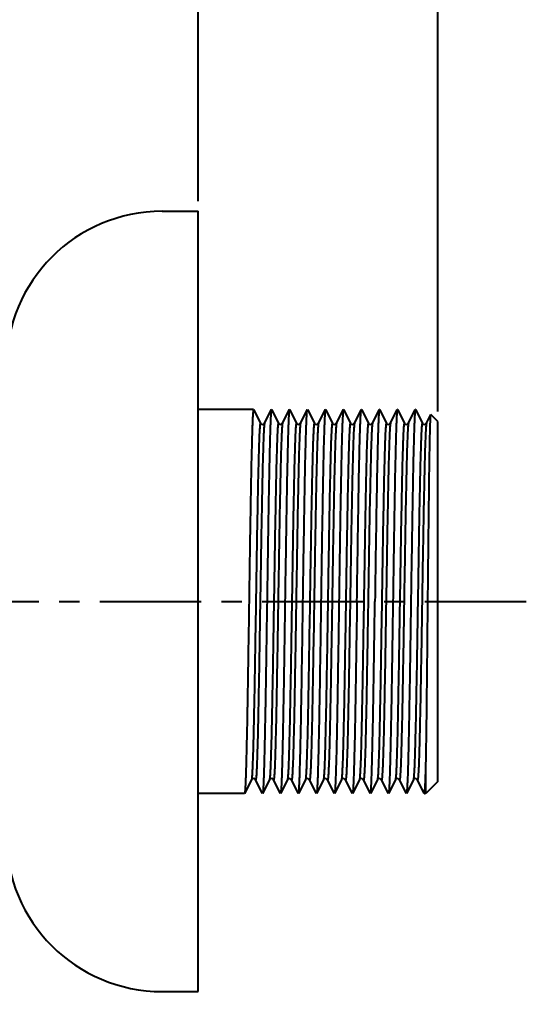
# Model space of a CAD drawing. Header units: millimetres. Extents: x 2792 to 3374, y 618 to 1096.
# Drawn here: x 3116.4 to 3148.8, y 807.6 to 868.3 of the extents above; entities that cross this region are included whole.
import ezdxf

# ---------------------------------------------------------------- set-up
doc = ezdxf.new("R2010")
doc.units = ezdxf.units.MM
doc.header["$LTSCALE"] = 0.1
doc.linetypes.add('CENTERX2', pattern=[101.6, 63.5, -12.7, 12.7, -12.7])
for name, color, linetype in [('02___PRT_ALL_AXES', 7, 'Continuous'), ('CENTER', 1, 'CENTERX2'), ('DIM', 3, 'Continuous')]:
    doc.layers.add(name, color=color, linetype=linetype)
doc.styles.get("Standard").update_dxf_attribs({"font": 'arial.ttf'})
doc.dimstyles.new('ISO-25', dxfattribs={"dimtxt": 2.5, "dimasz": 2.5, "dimexe": 1.25, "dimexo": 0.625, "dimtad": 1, "dimtxsty": 'Standard', "dimcen": 2.5, "dimadec": 0, "dimazin": 0, "dimtfac": 1, "dimtmove": 0, "dimatfit": 3, "dimfxl": 0, "dimarcsym": 0})

# ---------------------------------------------------------------- blocks, each defined once
blk = doc.blocks.new('*D193')
at = {"layer": 'Defpoints', "color": 0, "transparency": 16777216}
for p in [(3127.568, 940.514), (3057.818, 935.367), (3127.568, 856.353)]:
    blk.add_point(p, dxfattribs=at)
at = {"layer": 'DIM', "color": 0, "lineweight": -2, "transparency": 16777216}
for p, q in [((3057.818, 935.992), (3057.818, 941.764)), ((3127.568, 856.978), (3127.568, 941.764)), ((3060.318, 940.514), (3125.068, 940.514))]:
    blk.add_line(p, q, dxfattribs=at)
at = {"layer": 'DIM', "color": 0, "transparency": 16777216}
for points in [[(3060.318, 940.93), (3060.318, 940.097), (3057.818, 940.514)], [(3125.068, 940.93), (3125.068, 940.097), (3127.568, 940.514)]]:
    blk.add_solid(points, dxfattribs=at)
at = {"layer": 'DIM', "color": 0, "transparency": 16777216, "insert": (3092.693, 942.415), "char_height": 2.5, "attachment_point": 5}
blk.add_mtext('95', dxfattribs=at)
blk = doc.blocks.new('*D194')
at = {"layer": 'Defpoints', "color": 0, "transparency": 16777216}
for p in [(3142.568, 947.933), (3057.818, 935.367), (3142.568, 843.228)]:
    blk.add_point(p, dxfattribs=at)
at = {"layer": 'DIM', "color": 0, "lineweight": -2, "transparency": 16777216}
for p, q in [((3057.818, 935.992), (3057.818, 949.183)), ((3142.568, 843.853), (3142.568, 949.183)), ((3060.318, 947.933), (3140.068, 947.933))]:
    blk.add_line(p, q, dxfattribs=at)
at = {"layer": 'DIM', "color": 0, "transparency": 16777216}
for points in [[(3060.318, 948.349), (3060.318, 947.516), (3057.818, 947.933)], [(3140.068, 948.349), (3140.068, 947.516), (3142.568, 947.933)]]:
    blk.add_solid(points, dxfattribs=at)
at = {"layer": 'DIM', "color": 0, "transparency": 16777216, "insert": (3100.193, 949.834), "char_height": 2.5, "attachment_point": 5}
blk.add_mtext('116', dxfattribs=at)

msp = doc.modelspace()

# ---------------------------------------------------------------- linework, layer by layer
at = {"color": 7, "linetype": 'Continuous'}
for p, q in [((3131.042, 843.972), (3131.037, 843.978)), ((3131.042, 843.972), (3131.471, 843.115)), ((3131.728, 843.115), (3132.156, 843.972)), ((3132.167, 843.972), (3132.156, 843.972)), ((3132.167, 843.972), (3132.596, 843.115)), ((3132.853, 843.115), (3133.281, 843.972)), ((3133.292, 843.972), (3133.281, 843.972)), ((3133.292, 843.972), (3133.721, 843.115)), ((3133.978, 843.115), (3134.406, 843.972)), ((3134.406, 843.972), (3134.417, 843.972)), ((3134.417, 843.972), (3134.846, 843.115)), ((3135.103, 843.115), (3135.531, 843.972)), ((3135.542, 843.972), (3135.531, 843.972)), ((3135.542, 843.972), (3135.971, 843.115)), ((3136.228, 843.115), (3136.656, 843.972)), ((3136.667, 843.972), (3136.656, 843.972)), ((3136.667, 843.972), (3137.096, 843.115)), ((3137.353, 843.115), (3137.781, 843.972)), ((3137.781, 843.972), (3137.792, 843.972)), ((3137.792, 843.972), (3138.221, 843.115)), ((3138.478, 843.115), (3138.906, 843.972)), ((3138.917, 843.972), (3138.906, 843.972)), ((3138.917, 843.972), (3139.346, 843.115)), ((3139.603, 843.115), (3140.031, 843.972)), ((3140.042, 843.972), (3140.031, 843.972)), ((3140.042, 843.972), (3140.471, 843.115)), ((3140.728, 843.115), (3141.156, 843.972)), ((3141.167, 843.972), (3141.156, 843.972)), ((3141.167, 843.972), (3141.596, 843.115)), ((3139.603, 843.115), (3139.603, 843.115)), ((3141.853, 843.115), (3142.127, 843.663)), ((3142.127, 843.663), (3142.131, 843.665)), ((3142.568, 843.228), (3142.131, 843.665)), ((3142.568, 820.728), (3142.568, 843.228)), ((3141.818, 819.978), (3141.818, 821.585)), ((3130.908, 820.84), (3130.48, 819.983)), ((3131.594, 819.983), (3131.165, 820.84)), ((3132.033, 820.84), (3131.605, 819.983)), ((3132.719, 819.983), (3132.29, 820.84)), ((3133.158, 820.84), (3132.73, 819.983)), ((3133.844, 819.983), (3133.415, 820.84)), ((3134.283, 820.84), (3133.855, 819.983)), ((3134.969, 819.983), (3134.54, 820.84)), ((3135.408, 820.84), (3134.98, 819.983)), ((3136.094, 819.983), (3135.665, 820.84)), ((3136.533, 820.84), (3136.105, 819.983)), ((3137.219, 819.983), (3136.79, 820.84)), ((3137.658, 820.84), (3137.23, 819.983)), ((3138.344, 819.983), (3137.915, 820.84)), ((3138.783, 820.84), (3138.355, 819.983)), ((3139.469, 819.983), (3139.04, 820.84)), ((3139.908, 820.84), (3139.48, 819.983)), ((3140.594, 819.983), (3140.165, 820.84)), ((3141.033, 820.84), (3140.605, 819.983)), ((3141.719, 819.983), (3141.29, 820.84)), ((3142.568, 820.728), (3141.818, 819.978)), ((3130.48, 819.983), (3130.474, 819.978)), ((3131.605, 819.983), (3131.594, 819.983)), ((3132.73, 819.983), (3132.719, 819.983)), ((3133.844, 819.983), (3133.855, 819.983)), ((3134.98, 819.983), (3134.969, 819.983)), ((3136.105, 819.983), (3136.094, 819.983)), ((3137.23, 819.983), (3137.219, 819.983)), ((3138.344, 819.983), (3138.355, 819.983)), ((3139.48, 819.983), (3139.469, 819.983)), ((3140.605, 819.983), (3140.594, 819.983)), ((3141.719, 819.983), (3141.724, 819.978))]:
    msp.add_line(p, q, dxfattribs=at)
for points in [[(3131.471, 843.115), (3131.481, 843.098), (3131.528, 843.058), (3131.617, 843.039), (3131.693, 843.073), (3131.723, 843.107), (3131.728, 843.115)], [(3132.596, 843.115), (3132.606, 843.098), (3132.653, 843.058), (3132.742, 843.039), (3132.818, 843.073), (3132.848, 843.107), (3132.853, 843.115)], [(3133.721, 843.115), (3133.731, 843.098), (3133.778, 843.058), (3133.867, 843.039), (3133.943, 843.073), (3133.973, 843.107), (3133.978, 843.115)], [(3134.846, 843.115), (3134.856, 843.098), (3134.903, 843.058), (3134.992, 843.039), (3135.068, 843.073), (3135.098, 843.107), (3135.103, 843.115)], [(3135.971, 843.115), (3135.981, 843.098), (3136.028, 843.058), (3136.117, 843.039), (3136.193, 843.073), (3136.223, 843.107), (3136.228, 843.115)], [(3137.096, 843.115), (3137.106, 843.098), (3137.153, 843.058), (3137.242, 843.039), (3137.318, 843.073), (3137.348, 843.107), (3137.353, 843.115)], [(3138.221, 843.115), (3138.231, 843.098), (3138.278, 843.058), (3138.367, 843.039), (3138.443, 843.073), (3138.473, 843.107), (3138.478, 843.115)], [(3139.346, 843.115), (3139.356, 843.098), (3139.403, 843.058), (3139.492, 843.039), (3139.568, 843.073), (3139.598, 843.107), (3139.603, 843.115)], [(3140.471, 843.115), (3140.481, 843.098), (3140.528, 843.058), (3140.617, 843.039), (3140.693, 843.073), (3140.723, 843.107), (3140.728, 843.115)], [(3141.596, 843.115), (3141.606, 843.098), (3141.653, 843.058), (3141.742, 843.039), (3141.818, 843.073), (3141.848, 843.107), (3141.853, 843.115)], [(3131.165, 820.84), (3131.16, 820.849), (3131.131, 820.883), (3131.055, 820.916), (3130.965, 820.898), (3130.919, 820.857), (3130.908, 820.84)], [(3132.29, 820.84), (3132.285, 820.849), (3132.256, 820.883), (3132.18, 820.916), (3132.09, 820.898), (3132.044, 820.857), (3132.033, 820.84)], [(3133.415, 820.84), (3133.41, 820.849), (3133.381, 820.883), (3133.305, 820.916), (3133.215, 820.898), (3133.169, 820.857), (3133.158, 820.84)], [(3134.54, 820.84), (3134.535, 820.849), (3134.506, 820.883), (3134.43, 820.916), (3134.34, 820.898), (3134.294, 820.857), (3134.283, 820.84)], [(3135.665, 820.84), (3135.66, 820.849), (3135.631, 820.883), (3135.555, 820.916), (3135.465, 820.898), (3135.419, 820.857), (3135.408, 820.84)], [(3136.79, 820.84), (3136.785, 820.849), (3136.756, 820.883), (3136.68, 820.916), (3136.59, 820.898), (3136.544, 820.857), (3136.533, 820.84)], [(3137.915, 820.84), (3137.91, 820.849), (3137.881, 820.883), (3137.805, 820.916), (3137.715, 820.898), (3137.669, 820.857), (3137.658, 820.84)], [(3139.04, 820.84), (3139.035, 820.849), (3139.006, 820.883), (3138.93, 820.916), (3138.84, 820.898), (3138.794, 820.857), (3138.783, 820.84)], [(3140.165, 820.84), (3140.16, 820.849), (3140.131, 820.883), (3140.055, 820.916), (3139.965, 820.898), (3139.919, 820.857), (3139.908, 820.84)], [(3141.29, 820.84), (3141.285, 820.849), (3141.256, 820.883), (3141.18, 820.916), (3141.09, 820.898), (3141.044, 820.857), (3141.033, 820.84)]]:
    msp.add_lwpolyline(points, dxfattribs=at)
for points, knots in [([(3131.037, 843.978), (3131.035, 843.978), (3131.031, 843.972), (3131.027, 843.961), (3131.023, 843.943), (3131.017, 843.905), (3131.009, 843.839), (3131.001, 843.738), (3130.992, 843.609), (3130.983, 843.452), (3130.975, 843.267), (3130.966, 843.056), (3130.957, 842.817), (3130.945, 842.448), (3130.93, 841.924), (3130.913, 841.224), (3130.895, 840.436), (3130.878, 839.566), (3130.86, 838.624), (3130.843, 837.617), (3130.819, 836.175), (3130.79, 834.289), (3130.767, 832.758), (3130.756, 831.978)], [0, 0, 0, 0, 0.000472, 0.001444, 0.002989, 0.005124, 0.011171, 0.019585, 0.030353, 0.043454, 0.058856, 0.07652, 0.096409, 0.118475, 0.168911, 0.22735, 0.293226, 0.365907, 0.444693, 0.528827, 0.617503, 0.805, 1, 1, 1, 1]), ([(3132.156, 843.972), (3132.152, 843.963), (3132.146, 843.932), (3132.137, 843.874), (3132.13, 843.787), (3132.121, 843.673), (3132.113, 843.532), (3132.1, 843.291), (3132.086, 842.925), (3132.069, 842.41), (3132.052, 841.799), (3132.035, 841.097), (3132.018, 840.31), (3132.001, 839.446), (3131.977, 838.163), (3131.948, 836.432), (3131.914, 834.247), (3131.892, 832.744), (3131.881, 831.978)], [0, 0, 0, 0, 0.002691, 0.00765, 0.014893, 0.024409, 0.036181, 0.050186, 0.084751, 0.127794, 0.178914, 0.237642, 0.303433, 0.375677, 0.453706, 0.624183, 0.808545, 1, 1, 1, 1]), ([(3133.281, 843.972), (3133.277, 843.963), (3133.271, 843.932), (3133.262, 843.874), (3133.255, 843.787), (3133.246, 843.673), (3133.238, 843.532), (3133.225, 843.291), (3133.211, 842.925), (3133.194, 842.41), (3133.177, 841.799), (3133.16, 841.097), (3133.143, 840.31), (3133.126, 839.446), (3133.102, 838.163), (3133.073, 836.432), (3133.039, 834.247), (3133.017, 832.744), (3133.006, 831.978)], [0, 0, 0, 0, 0.002691, 0.007651, 0.014893, 0.024409, 0.036181, 0.050185, 0.08475, 0.127794, 0.178915, 0.237645, 0.303437, 0.375681, 0.45371, 0.624183, 0.808544, 1, 1, 1, 1]), ([(3134.131, 831.978), (3134.142, 832.744), (3134.164, 834.247), (3134.198, 836.432), (3134.227, 838.163), (3134.251, 839.446), (3134.268, 840.31), (3134.285, 841.097), (3134.302, 841.799), (3134.319, 842.41), (3134.336, 842.925), (3134.35, 843.291), (3134.363, 843.532), (3134.371, 843.673), (3134.38, 843.787), (3134.387, 843.874), (3134.396, 843.932), (3134.402, 843.963), (3134.406, 843.972)], [0, 0, 0, 0, 0.191456, 0.375822, 0.546298, 0.624325, 0.696568, 0.76236, 0.821089, 0.87221, 0.915253, 0.949817, 0.963821, 0.975593, 0.985108, 0.99235, 0.997309, 1, 1, 1, 1]), ([(3135.531, 843.972), (3135.527, 843.963), (3135.521, 843.932), (3135.512, 843.874), (3135.505, 843.787), (3135.496, 843.673), (3135.488, 843.532), (3135.475, 843.291), (3135.461, 842.925), (3135.444, 842.41), (3135.427, 841.799), (3135.41, 841.097), (3135.393, 840.31), (3135.376, 839.446), (3135.352, 838.163), (3135.323, 836.432), (3135.289, 834.247), (3135.267, 832.744), (3135.256, 831.978)], [0, 0, 0, 0, 0.002691, 0.00765, 0.014892, 0.024407, 0.036179, 0.050183, 0.084747, 0.12779, 0.17891, 0.237638, 0.303428, 0.37567, 0.453697, 0.624175, 0.808542, 1, 1, 1, 1]), ([(3136.656, 843.972), (3136.652, 843.963), (3136.646, 843.932), (3136.637, 843.874), (3136.63, 843.787), (3136.621, 843.673), (3136.613, 843.532), (3136.6, 843.291), (3136.586, 842.925), (3136.569, 842.41), (3136.552, 841.799), (3136.535, 841.097), (3136.518, 840.31), (3136.501, 839.446), (3136.477, 838.163), (3136.448, 836.432), (3136.414, 834.247), (3136.392, 832.744), (3136.381, 831.978)], [0, 0, 0, 0, 0.002691, 0.00765, 0.014893, 0.024408, 0.03618, 0.050184, 0.084749, 0.127793, 0.178912, 0.237639, 0.303429, 0.375672, 0.4537, 0.624178, 0.808544, 1, 1, 1, 1]), ([(3137.693, 842.37), (3137.697, 842.487), (3137.703, 842.707), (3137.714, 843.016), (3137.725, 843.283), (3137.736, 843.507), (3137.747, 843.687), (3137.757, 843.822), (3137.766, 843.907), (3137.775, 843.952), (3137.779, 843.967), (3137.781, 843.972)], [0, 0, 0, 0, 0.218093, 0.410911, 0.57755, 0.717305, 0.829724, 0.914406, 0.971131, 0.989011, 1, 1, 1, 1]), ([(3138.906, 843.972), (3138.904, 843.967), (3138.9, 843.952), (3138.891, 843.907), (3138.882, 843.822), (3138.872, 843.687), (3138.861, 843.507), (3138.85, 843.283), (3138.839, 843.016), (3138.828, 842.707), (3138.822, 842.487), (3138.818, 842.37)], [0, 0, 0, 0, 0.01099, 0.02887, 0.085594, 0.170274, 0.282692, 0.422447, 0.589089, 0.781908, 1, 1, 1, 1]), ([(3140.031, 843.972), (3140.027, 843.963), (3140.021, 843.932), (3140.012, 843.874), (3140.005, 843.787), (3139.996, 843.673), (3139.988, 843.532), (3139.975, 843.291), (3139.961, 842.925), (3139.944, 842.41), (3139.927, 841.799), (3139.91, 841.097), (3139.893, 840.31), (3139.876, 839.446), (3139.852, 838.163), (3139.823, 836.432), (3139.789, 834.247), (3139.767, 832.744), (3139.756, 831.978)], [0, 0, 0, 0, 0.002691, 0.00765, 0.014892, 0.024407, 0.036179, 0.050183, 0.084747, 0.12779, 0.178911, 0.23764, 0.303433, 0.375676, 0.453703, 0.624178, 0.808544, 1, 1, 1, 1]), ([(3141.156, 843.972), (3141.152, 843.963), (3141.146, 843.932), (3141.137, 843.874), (3141.13, 843.787), (3141.121, 843.673), (3141.113, 843.532), (3141.1, 843.291), (3141.086, 842.925), (3141.069, 842.41), (3141.052, 841.799), (3141.035, 841.097), (3141.018, 840.31), (3141.001, 839.446), (3140.977, 838.163), (3140.948, 836.432), (3140.914, 834.247), (3140.892, 832.744), (3140.881, 831.978)], [0, 0, 0, 0, 0.002691, 0.00765, 0.014892, 0.024407, 0.036179, 0.050183, 0.084747, 0.12779, 0.17891, 0.237638, 0.303428, 0.375669, 0.453697, 0.624174, 0.808542, 1, 1, 1, 1]), ([(3131.471, 843.115), (3131.47, 843.117), (3131.468, 843.122), (3131.46, 843.119), (3131.457, 843.109), (3131.452, 843.095), (3131.448, 843.073), (3131.444, 843.045), (3131.44, 843.01), (3131.433, 842.951), (3131.426, 842.86), (3131.417, 842.731), (3131.409, 842.576), (3131.396, 842.32), (3131.381, 841.937), (3131.364, 841.407), (3131.347, 840.786), (3131.329, 840.08), (3131.312, 839.297), (3131.288, 838.118), (3131.258, 836.512), (3131.224, 834.47), (3131.19, 832.331), (3131.155, 830.18), (3131.121, 828.097), (3131.091, 826.441), (3131.067, 825.211), (3131.05, 824.38), (3131.032, 823.623), (3131.015, 822.945), (3130.998, 822.355), (3130.981, 821.858), (3130.966, 821.503), (3130.953, 821.27), (3130.944, 821.133), (3130.936, 821.022), (3130.928, 820.938), (3130.919, 820.88), (3130.913, 820.85), (3130.908, 820.84)], [0, 0, 0, 0, 0.000313, 0.000518, 0.000927, 0.001615, 0.002594, 0.003868, 0.005439, 0.007306, 0.011924, 0.017715, 0.024666, 0.032763, 0.052306, 0.076163, 0.1041, 0.135853, 0.171114, 0.209545, 0.294409, 0.387185, 0.48431, 0.582052, 0.676656, 0.764488, 0.804796, 0.842174, 0.87626, 0.906729, 0.933287, 0.955678, 0.97369, 0.980998, 0.987149, 0.992133, 0.995937, 0.998555, 1, 1, 1, 1]), ([(3131.728, 843.115), (3131.723, 843.106), (3131.717, 843.076), (3131.708, 843.018), (3131.7, 842.934), (3131.692, 842.823), (3131.683, 842.686), (3131.671, 842.452), (3131.656, 842.098), (3131.638, 841.601), (3131.621, 841.011), (3131.604, 840.334), (3131.586, 839.576), (3131.569, 838.746), (3131.545, 837.515), (3131.515, 835.86), (3131.481, 833.777), (3131.447, 831.626), (3131.412, 829.488), (3131.378, 827.445), (3131.348, 825.839), (3131.324, 824.661), (3131.307, 823.877), (3131.289, 823.171), (3131.272, 822.55), (3131.255, 822.02), (3131.24, 821.637), (3131.227, 821.38), (3131.219, 821.225), (3131.21, 821.096), (3131.203, 821.005), (3131.196, 820.946), (3131.192, 820.911), (3131.188, 820.883), (3131.184, 820.861), (3131.179, 820.846), (3131.176, 820.836), (3131.168, 820.833), (3131.166, 820.838), (3131.165, 820.84)], [0, 0, 0, 0, 0.001443, 0.004061, 0.007864, 0.012845, 0.018995, 0.026301, 0.044308, 0.066695, 0.093247, 0.123712, 0.157793, 0.195165, 0.235468, 0.323289, 0.417884, 0.51562, 0.612741, 0.705517, 0.790384, 0.828819, 0.864084, 0.895842, 0.923786, 0.94765, 0.967203, 0.975304, 0.982259, 0.988055, 0.99268, 0.994549, 0.996122, 0.997399, 0.998381, 0.999071, 0.999483, 0.999689, 1, 1, 1, 1]), ([(3132.596, 843.115), (3132.595, 843.117), (3132.593, 843.122), (3132.585, 843.119), (3132.582, 843.109), (3132.577, 843.095), (3132.573, 843.073), (3132.569, 843.045), (3132.565, 843.01), (3132.558, 842.951), (3132.551, 842.86), (3132.542, 842.731), (3132.534, 842.576), (3132.521, 842.32), (3132.506, 841.937), (3132.489, 841.407), (3132.472, 840.786), (3132.454, 840.08), (3132.437, 839.297), (3132.413, 838.118), (3132.383, 836.512), (3132.349, 834.47), (3132.315, 832.331), (3132.28, 830.18), (3132.246, 828.097), (3132.216, 826.441), (3132.192, 825.211), (3132.175, 824.38), (3132.157, 823.623), (3132.14, 822.945), (3132.123, 822.355), (3132.106, 821.858), (3132.091, 821.503), (3132.078, 821.27), (3132.069, 821.133), (3132.061, 821.022), (3132.053, 820.938), (3132.044, 820.88), (3132.038, 820.85), (3132.033, 820.84)], [0, 0, 0, 0, 0.000313, 0.000518, 0.000927, 0.001614, 0.002594, 0.003868, 0.005439, 0.007306, 0.011924, 0.017715, 0.024667, 0.032763, 0.052306, 0.076162, 0.1041, 0.135853, 0.171114, 0.209544, 0.294409, 0.387185, 0.48431, 0.582052, 0.676656, 0.764488, 0.804795, 0.842173, 0.87626, 0.906729, 0.933287, 0.955678, 0.97369, 0.980997, 0.987149, 0.992133, 0.995936, 0.998555, 1, 1, 1, 1]), ([(3132.853, 843.115), (3132.848, 843.106), (3132.842, 843.076), (3132.833, 843.018), (3132.825, 842.934), (3132.817, 842.823), (3132.808, 842.686), (3132.796, 842.452), (3132.781, 842.098), (3132.763, 841.601), (3132.746, 841.011), (3132.729, 840.334), (3132.711, 839.576), (3132.694, 838.746), (3132.67, 837.515), (3132.64, 835.86), (3132.606, 833.777), (3132.572, 831.626), (3132.537, 829.488), (3132.503, 827.445), (3132.473, 825.839), (3132.449, 824.661), (3132.432, 823.877), (3132.414, 823.171), (3132.397, 822.55), (3132.38, 822.02), (3132.365, 821.637), (3132.352, 821.38), (3132.344, 821.225), (3132.335, 821.096), (3132.328, 821.005), (3132.321, 820.946), (3132.317, 820.911), (3132.313, 820.883), (3132.309, 820.861), (3132.304, 820.846), (3132.301, 820.836), (3132.293, 820.833), (3132.291, 820.838), (3132.29, 820.84)], [0, 0, 0, 0, 0.001443, 0.004061, 0.007864, 0.012845, 0.018995, 0.026301, 0.044308, 0.066696, 0.093247, 0.123712, 0.157793, 0.195165, 0.235468, 0.323289, 0.417884, 0.515619, 0.612741, 0.705517, 0.790384, 0.828818, 0.864083, 0.895842, 0.923786, 0.94765, 0.967202, 0.975303, 0.982259, 0.988055, 0.992679, 0.994549, 0.996121, 0.997398, 0.99838, 0.999071, 0.999483, 0.999689, 1, 1, 1, 1]), ([(3133.721, 843.115), (3133.72, 843.117), (3133.718, 843.122), (3133.71, 843.119), (3133.707, 843.109), (3133.702, 843.095), (3133.698, 843.073), (3133.694, 843.045), (3133.69, 843.01), (3133.683, 842.951), (3133.676, 842.86), (3133.667, 842.731), (3133.659, 842.576), (3133.646, 842.32), (3133.631, 841.937), (3133.614, 841.407), (3133.597, 840.786), (3133.579, 840.08), (3133.562, 839.297), (3133.538, 838.118), (3133.508, 836.512), (3133.474, 834.47), (3133.44, 832.331), (3133.405, 830.18), (3133.371, 828.097), (3133.341, 826.441), (3133.317, 825.211), (3133.3, 824.38), (3133.282, 823.623), (3133.265, 822.945), (3133.248, 822.355), (3133.231, 821.858), (3133.216, 821.503), (3133.203, 821.27), (3133.194, 821.133), (3133.186, 821.022), (3133.178, 820.938), (3133.169, 820.88), (3133.163, 820.85), (3133.158, 820.84)], [0, 0, 0, 0, 0.000313, 0.000518, 0.000927, 0.001614, 0.002594, 0.003869, 0.005439, 0.007306, 0.011924, 0.017715, 0.024667, 0.032763, 0.052307, 0.076162, 0.104101, 0.135853, 0.171114, 0.209545, 0.294409, 0.387186, 0.48431, 0.582052, 0.676656, 0.764488, 0.804795, 0.842173, 0.87626, 0.906728, 0.933287, 0.955677, 0.97369, 0.980997, 0.987149, 0.992133, 0.995936, 0.998555, 1, 1, 1, 1]), ([(3133.978, 843.115), (3133.973, 843.106), (3133.967, 843.076), (3133.958, 843.018), (3133.95, 842.934), (3133.942, 842.823), (3133.933, 842.686), (3133.921, 842.452), (3133.906, 842.098), (3133.888, 841.601), (3133.871, 841.011), (3133.854, 840.334), (3133.836, 839.576), (3133.819, 838.746), (3133.795, 837.515), (3133.765, 835.86), (3133.731, 833.777), (3133.697, 831.626), (3133.662, 829.488), (3133.628, 827.445), (3133.598, 825.839), (3133.574, 824.661), (3133.557, 823.877), (3133.539, 823.171), (3133.522, 822.55), (3133.505, 822.02), (3133.49, 821.637), (3133.477, 821.38), (3133.469, 821.225), (3133.46, 821.096), (3133.453, 821.005), (3133.446, 820.946), (3133.442, 820.911), (3133.438, 820.883), (3133.434, 820.861), (3133.429, 820.846), (3133.426, 820.836), (3133.418, 820.833), (3133.416, 820.838), (3133.415, 820.84)], [0, 0, 0, 0, 0.001443, 0.004062, 0.007864, 0.012845, 0.018995, 0.026302, 0.044308, 0.066696, 0.093248, 0.123712, 0.157794, 0.195165, 0.235468, 0.323289, 0.417884, 0.515619, 0.61274, 0.705516, 0.790383, 0.828818, 0.864083, 0.895841, 0.923786, 0.947649, 0.967202, 0.975302, 0.982258, 0.988055, 0.992679, 0.994548, 0.996121, 0.997398, 0.99838, 0.999071, 0.999483, 0.999689, 1, 1, 1, 1]), ([(3134.846, 843.115), (3134.845, 843.117), (3134.843, 843.121), (3134.837, 843.121), (3134.834, 843.115), (3134.83, 843.106), (3134.827, 843.091), (3134.821, 843.063), (3134.815, 843.016), (3134.808, 842.945), (3134.801, 842.855), (3134.793, 842.747), (3134.786, 842.62), (3134.779, 842.475), (3134.768, 842.246), (3134.756, 841.916), (3134.741, 841.47), (3134.726, 840.959), (3134.712, 840.386), (3134.691, 839.51), (3134.666, 838.295), (3134.637, 836.716), (3134.608, 835.006), (3134.579, 833.214), (3134.54, 830.802), (3134.494, 827.948), (3134.438, 824.929), (3134.396, 823.106), (3134.371, 822.327)], [0, 0, 0, 0, 0.0003, 0.000478, 0.000759, 0.00124, 0.00194, 0.002862, 0.005384, 0.008808, 0.013131, 0.018348, 0.024453, 0.031432, 0.039275, 0.057501, 0.079005, 0.103641, 0.131241, 0.161615, 0.229838, 0.306445, 0.389339, 0.476252, 0.564806, 0.737167, 0.887684, 1, 1, 1, 1]), ([(3135.103, 843.115), (3135.099, 843.108), (3135.094, 843.086), (3135.087, 843.044), (3135.08, 842.984), (3135.07, 842.869), (3135.057, 842.68), (3135.043, 842.402), (3135.029, 842.056), (3135.015, 841.644), (3135.001, 841.169), (3134.98, 840.418), (3134.956, 839.349), (3134.928, 837.929), (3134.899, 836.354), (3134.871, 834.665), (3134.842, 832.906), (3134.804, 830.553), (3134.759, 827.781), (3134.705, 824.852), (3134.664, 823.084), (3134.64, 822.327)], [0, 0, 0, 0, 0.001184, 0.00322, 0.006115, 0.009868, 0.019936, 0.033364, 0.050067, 0.069938, 0.092846, 0.118645, 0.178221, 0.247114, 0.32353, 0.405478, 0.490823, 0.577341, 0.744909, 0.89083, 1, 1, 1, 1]), ([(3135.971, 843.115), (3135.97, 843.117), (3135.968, 843.122), (3135.96, 843.119), (3135.957, 843.109), (3135.952, 843.095), (3135.948, 843.073), (3135.944, 843.045), (3135.94, 843.01), (3135.933, 842.951), (3135.926, 842.86), (3135.917, 842.731), (3135.909, 842.576), (3135.896, 842.32), (3135.881, 841.937), (3135.864, 841.407), (3135.847, 840.786), (3135.829, 840.08), (3135.812, 839.297), (3135.788, 838.118), (3135.758, 836.512), (3135.724, 834.47), (3135.69, 832.331), (3135.655, 830.18), (3135.621, 828.097), (3135.591, 826.441), (3135.567, 825.211), (3135.55, 824.38), (3135.532, 823.623), (3135.515, 822.945), (3135.498, 822.355), (3135.481, 821.858), (3135.466, 821.503), (3135.453, 821.27), (3135.444, 821.133), (3135.436, 821.022), (3135.428, 820.938), (3135.419, 820.88), (3135.413, 820.85), (3135.408, 820.84)], [0, 0, 0, 0, 0.000313, 0.000518, 0.000927, 0.001615, 0.002595, 0.00387, 0.00544, 0.007307, 0.011924, 0.017716, 0.024668, 0.032763, 0.052308, 0.076163, 0.104102, 0.135853, 0.171115, 0.209545, 0.29441, 0.387186, 0.484311, 0.582052, 0.676656, 0.764487, 0.804795, 0.842172, 0.87626, 0.906728, 0.933286, 0.955677, 0.973689, 0.980996, 0.987149, 0.992132, 0.995935, 0.998554, 1, 1, 1, 1]), ([(3136.228, 843.115), (3136.223, 843.106), (3136.217, 843.076), (3136.208, 843.018), (3136.2, 842.934), (3136.192, 842.823), (3136.183, 842.686), (3136.171, 842.452), (3136.156, 842.098), (3136.138, 841.601), (3136.121, 841.011), (3136.104, 840.334), (3136.086, 839.576), (3136.069, 838.746), (3136.045, 837.515), (3136.015, 835.86), (3135.981, 833.777), (3135.947, 831.626), (3135.912, 829.488), (3135.878, 827.445), (3135.848, 825.839), (3135.824, 824.661), (3135.807, 823.877), (3135.789, 823.171), (3135.772, 822.55), (3135.755, 822.02), (3135.74, 821.637), (3135.727, 821.38), (3135.719, 821.225), (3135.71, 821.096), (3135.703, 821.005), (3135.696, 820.946), (3135.692, 820.911), (3135.688, 820.883), (3135.684, 820.861), (3135.679, 820.846), (3135.676, 820.836), (3135.668, 820.833), (3135.666, 820.838), (3135.665, 820.84)], [0, 0, 0, 0, 0.001444, 0.004063, 0.007864, 0.012845, 0.018996, 0.026302, 0.044309, 0.066696, 0.093249, 0.123712, 0.157794, 0.195165, 0.235469, 0.323289, 0.417884, 0.515619, 0.61274, 0.705516, 0.790384, 0.828818, 0.864083, 0.895841, 0.923786, 0.947648, 0.967202, 0.975302, 0.982258, 0.988055, 0.992678, 0.994547, 0.99612, 0.997398, 0.99838, 0.999071, 0.999483, 0.999689, 1, 1, 1, 1]), ([(3137.096, 843.115), (3137.095, 843.117), (3137.093, 843.122), (3137.085, 843.119), (3137.082, 843.109), (3137.077, 843.095), (3137.073, 843.073), (3137.069, 843.045), (3137.065, 843.01), (3137.058, 842.951), (3137.051, 842.86), (3137.042, 842.731), (3137.034, 842.576), (3137.021, 842.32), (3137.006, 841.937), (3136.989, 841.407), (3136.972, 840.786), (3136.954, 840.08), (3136.937, 839.297), (3136.913, 838.118), (3136.883, 836.512), (3136.849, 834.47), (3136.815, 832.331), (3136.78, 830.18), (3136.746, 828.097), (3136.716, 826.441), (3136.692, 825.211), (3136.675, 824.38), (3136.657, 823.623), (3136.64, 822.945), (3136.623, 822.355), (3136.606, 821.858), (3136.591, 821.503), (3136.578, 821.27), (3136.569, 821.133), (3136.561, 821.022), (3136.553, 820.938), (3136.544, 820.88), (3136.538, 820.85), (3136.533, 820.84)], [0, 0, 0, 0, 0.000314, 0.000519, 0.000928, 0.001616, 0.002596, 0.00387, 0.005441, 0.007307, 0.011925, 0.017717, 0.024668, 0.032763, 0.052308, 0.076163, 0.104102, 0.135854, 0.171115, 0.209546, 0.29441, 0.387186, 0.484311, 0.582053, 0.676656, 0.764487, 0.804796, 0.842172, 0.87626, 0.906728, 0.933286, 0.955678, 0.973688, 0.980996, 0.987149, 0.992132, 0.995935, 0.998555, 1, 1, 1, 1]), ([(3137.353, 843.115), (3137.348, 843.106), (3137.342, 843.076), (3137.333, 843.018), (3137.325, 842.934), (3137.317, 842.823), (3137.308, 842.686), (3137.296, 842.452), (3137.281, 842.098), (3137.263, 841.601), (3137.246, 841.011), (3137.229, 840.334), (3137.211, 839.576), (3137.194, 838.746), (3137.17, 837.515), (3137.14, 835.86), (3137.106, 833.777), (3137.072, 831.626), (3137.037, 829.488), (3137.003, 827.445), (3136.973, 825.839), (3136.949, 824.661), (3136.932, 823.877), (3136.914, 823.171), (3136.897, 822.55), (3136.88, 822.02), (3136.865, 821.637), (3136.852, 821.38), (3136.844, 821.225), (3136.835, 821.096), (3136.828, 821.005), (3136.821, 820.946), (3136.817, 820.911), (3136.813, 820.883), (3136.809, 820.861), (3136.804, 820.846), (3136.801, 820.836), (3136.793, 820.833), (3136.791, 820.838), (3136.79, 820.84)], [0, 0, 0, 0, 0.001444, 0.004063, 0.007864, 0.012845, 0.018997, 0.026302, 0.044309, 0.066696, 0.093249, 0.123712, 0.157794, 0.195166, 0.235469, 0.32329, 0.417885, 0.51562, 0.61274, 0.705516, 0.790384, 0.828818, 0.864084, 0.895841, 0.923787, 0.947649, 0.967202, 0.975302, 0.982259, 0.988056, 0.992678, 0.994547, 0.996121, 0.997398, 0.998381, 0.999072, 0.999483, 0.999689, 1, 1, 1, 1]), ([(3138.221, 843.115), (3138.22, 843.118), (3138.214, 843.125), (3138.206, 843.108), (3138.201, 843.089), (3138.195, 843.053), (3138.189, 843.005), (3138.183, 842.944), (3138.177, 842.87), (3138.171, 842.782), (3138.165, 842.681), (3138.156, 842.522), (3138.145, 842.29), (3138.133, 841.975), (3138.125, 841.749), (3138.121, 841.628)], [0, 0, 0, 0, 0.005607, 0.012194, 0.026841, 0.050148, 0.082209, 0.123033, 0.172606, 0.230876, 0.297775, 0.373234, 0.549531, 0.75887, 1, 1, 1, 1]), ([(3138.478, 843.115), (3138.475, 843.11), (3138.471, 843.096), (3138.463, 843.053), (3138.454, 842.974), (3138.443, 842.848), (3138.433, 842.68), (3138.422, 842.473), (3138.406, 842.117), (3138.396, 841.832), (3138.39, 841.628)], [0, 0, 0, 0, 0.011514, 0.02983, 0.087193, 0.172254, 0.284781, 0.424393, 0.590653, 1, 1, 1, 1]), ([(3139.346, 843.115), (3139.345, 843.117), (3139.343, 843.122), (3139.335, 843.119), (3139.332, 843.109), (3139.327, 843.095), (3139.323, 843.073), (3139.319, 843.045), (3139.315, 843.01), (3139.308, 842.951), (3139.301, 842.86), (3139.292, 842.731), (3139.284, 842.576), (3139.271, 842.32), (3139.256, 841.937), (3139.239, 841.407), (3139.222, 840.786), (3139.204, 840.08), (3139.187, 839.297), (3139.163, 838.118), (3139.133, 836.512), (3139.099, 834.47), (3139.065, 832.331), (3139.03, 830.18), (3138.996, 828.097), (3138.966, 826.441), (3138.942, 825.211), (3138.925, 824.38), (3138.907, 823.623), (3138.89, 822.945), (3138.873, 822.355), (3138.856, 821.858), (3138.841, 821.503), (3138.828, 821.27), (3138.819, 821.133), (3138.811, 821.022), (3138.803, 820.938), (3138.794, 820.88), (3138.788, 820.85), (3138.783, 820.84)], [0, 0, 0, 0, 0.000313, 0.000519, 0.000928, 0.001616, 0.002596, 0.00387, 0.00544, 0.007306, 0.011925, 0.017717, 0.024668, 0.032763, 0.052308, 0.076164, 0.104101, 0.135854, 0.171115, 0.209546, 0.29441, 0.387186, 0.484311, 0.582053, 0.676656, 0.764488, 0.804796, 0.842173, 0.87626, 0.906729, 0.933286, 0.955679, 0.973689, 0.980997, 0.98715, 0.992132, 0.995936, 0.998556, 1, 1, 1, 1]), ([(3139.603, 843.115), (3139.598, 843.106), (3139.592, 843.076), (3139.583, 843.018), (3139.575, 842.934), (3139.567, 842.823), (3139.558, 842.686), (3139.546, 842.452), (3139.531, 842.098), (3139.513, 841.601), (3139.496, 841.011), (3139.479, 840.334), (3139.461, 839.576), (3139.444, 838.746), (3139.42, 837.515), (3139.39, 835.86), (3139.356, 833.777), (3139.322, 831.626), (3139.287, 829.488), (3139.253, 827.445), (3139.223, 825.839), (3139.199, 824.661), (3139.182, 823.877), (3139.164, 823.171), (3139.147, 822.55), (3139.13, 822.02), (3139.115, 821.637), (3139.102, 821.38), (3139.094, 821.225), (3139.085, 821.096), (3139.078, 821.005), (3139.071, 820.946), (3139.067, 820.911), (3139.063, 820.883), (3139.059, 820.861), (3139.054, 820.846), (3139.051, 820.836), (3139.043, 820.833), (3139.041, 820.838), (3139.04, 820.84)], [0, 0, 0, 0, 0.001444, 0.004062, 0.007863, 0.012845, 0.018996, 0.026301, 0.044309, 0.066695, 0.093249, 0.123712, 0.157794, 0.195166, 0.235468, 0.32329, 0.417885, 0.51562, 0.612741, 0.705517, 0.790385, 0.828818, 0.864085, 0.895842, 0.923787, 0.94765, 0.967203, 0.975303, 0.98226, 0.988056, 0.992679, 0.994548, 0.996122, 0.9974, 0.998382, 0.999072, 0.999483, 0.999689, 1, 1, 1, 1]), ([(3140.471, 843.115), (3140.47, 843.117), (3140.468, 843.122), (3140.46, 843.119), (3140.457, 843.109), (3140.452, 843.095), (3140.448, 843.073), (3140.444, 843.045), (3140.44, 843.01), (3140.433, 842.951), (3140.426, 842.86), (3140.417, 842.731), (3140.409, 842.576), (3140.396, 842.32), (3140.381, 841.937), (3140.364, 841.407), (3140.347, 840.786), (3140.329, 840.08), (3140.312, 839.297), (3140.288, 838.118), (3140.258, 836.512), (3140.224, 834.47), (3140.19, 832.331), (3140.155, 830.18), (3140.121, 828.097), (3140.091, 826.441), (3140.067, 825.211), (3140.05, 824.38), (3140.032, 823.623), (3140.015, 822.945), (3139.998, 822.355), (3139.981, 821.858), (3139.966, 821.503), (3139.953, 821.27), (3139.944, 821.133), (3139.936, 821.022), (3139.928, 820.938), (3139.919, 820.88), (3139.913, 820.85), (3139.908, 820.84)], [0, 0, 0, 0, 0.000313, 0.000519, 0.000928, 0.001616, 0.002595, 0.003869, 0.005439, 0.007306, 0.011925, 0.017716, 0.024667, 0.032763, 0.052307, 0.076163, 0.104101, 0.135854, 0.171114, 0.209546, 0.294409, 0.387186, 0.484311, 0.582053, 0.676656, 0.764488, 0.804796, 0.842173, 0.87626, 0.90673, 0.933286, 0.955679, 0.973689, 0.980998, 0.98715, 0.992132, 0.995936, 0.998556, 1, 1, 1, 1]), ([(3140.728, 843.115), (3140.723, 843.106), (3140.717, 843.076), (3140.708, 843.018), (3140.7, 842.934), (3140.692, 842.823), (3140.683, 842.686), (3140.671, 842.452), (3140.656, 842.098), (3140.638, 841.601), (3140.621, 841.011), (3140.604, 840.334), (3140.586, 839.576), (3140.569, 838.746), (3140.545, 837.515), (3140.515, 835.86), (3140.481, 833.777), (3140.447, 831.626), (3140.412, 829.488), (3140.378, 827.445), (3140.348, 825.839), (3140.324, 824.661), (3140.307, 823.877), (3140.289, 823.171), (3140.272, 822.55), (3140.255, 822.02), (3140.24, 821.637), (3140.227, 821.38), (3140.219, 821.225), (3140.21, 821.096), (3140.203, 821.005), (3140.196, 820.946), (3140.192, 820.911), (3140.188, 820.883), (3140.184, 820.861), (3140.179, 820.846), (3140.176, 820.836), (3140.168, 820.833), (3140.166, 820.838), (3140.165, 820.84)], [0, 0, 0, 0, 0.001444, 0.004061, 0.007863, 0.012845, 0.018995, 0.026301, 0.044309, 0.066695, 0.093248, 0.123712, 0.157793, 0.195166, 0.235468, 0.323289, 0.417885, 0.51562, 0.612741, 0.705517, 0.790385, 0.828819, 0.864085, 0.895842, 0.923787, 0.947651, 0.967203, 0.975303, 0.98226, 0.988056, 0.992679, 0.994549, 0.996123, 0.9974, 0.998382, 0.999072, 0.999483, 0.999689, 1, 1, 1, 1]), ([(3141.596, 843.115), (3141.595, 843.117), (3141.593, 843.122), (3141.585, 843.119), (3141.582, 843.109), (3141.577, 843.095), (3141.573, 843.073), (3141.569, 843.045), (3141.565, 843.01), (3141.558, 842.951), (3141.551, 842.86), (3141.542, 842.731), (3141.534, 842.576), (3141.521, 842.32), (3141.506, 841.937), (3141.489, 841.407), (3141.472, 840.786), (3141.454, 840.08), (3141.437, 839.297), (3141.413, 838.118), (3141.383, 836.512), (3141.349, 834.47), (3141.315, 832.331), (3141.28, 830.18), (3141.246, 828.097), (3141.216, 826.441), (3141.192, 825.211), (3141.175, 824.38), (3141.157, 823.623), (3141.14, 822.945), (3141.123, 822.355), (3141.106, 821.858), (3141.091, 821.503), (3141.078, 821.27), (3141.069, 821.133), (3141.061, 821.022), (3141.053, 820.938), (3141.044, 820.88), (3141.038, 820.85), (3141.033, 820.84)], [0, 0, 0, 0, 0.000313, 0.000518, 0.000927, 0.001615, 0.002594, 0.003868, 0.005439, 0.007306, 0.011925, 0.017716, 0.024667, 0.032763, 0.052307, 0.076163, 0.1041, 0.135853, 0.171114, 0.209545, 0.294409, 0.387186, 0.484311, 0.582053, 0.676656, 0.764488, 0.804796, 0.842174, 0.87626, 0.90673, 0.933287, 0.955679, 0.97369, 0.980998, 0.987149, 0.992132, 0.995937, 0.998556, 1, 1, 1, 1]), ([(3141.853, 843.115), (3141.848, 843.106), (3141.842, 843.076), (3141.833, 843.018), (3141.825, 842.934), (3141.817, 842.823), (3141.808, 842.686), (3141.796, 842.452), (3141.781, 842.098), (3141.763, 841.601), (3141.746, 841.011), (3141.729, 840.334), (3141.711, 839.576), (3141.694, 838.746), (3141.67, 837.515), (3141.64, 835.86), (3141.606, 833.777), (3141.572, 831.626), (3141.537, 829.488), (3141.503, 827.445), (3141.473, 825.839), (3141.449, 824.661), (3141.432, 823.877), (3141.414, 823.171), (3141.397, 822.55), (3141.38, 822.02), (3141.365, 821.637), (3141.352, 821.38), (3141.344, 821.225), (3141.335, 821.096), (3141.328, 821.005), (3141.321, 820.946), (3141.317, 820.911), (3141.313, 820.883), (3141.309, 820.861), (3141.304, 820.846), (3141.301, 820.836), (3141.293, 820.833), (3141.291, 820.838), (3141.29, 820.84)], [0, 0, 0, 0, 0.001443, 0.004061, 0.007863, 0.012845, 0.018995, 0.026301, 0.044308, 0.066695, 0.093248, 0.123712, 0.157793, 0.195166, 0.235468, 0.323289, 0.417885, 0.51562, 0.612741, 0.705517, 0.790385, 0.828819, 0.864084, 0.895843, 0.923787, 0.947651, 0.967203, 0.975304, 0.98226, 0.988056, 0.99268, 0.994549, 0.996123, 0.9974, 0.998381, 0.999072, 0.999483, 0.99969, 1, 1, 1, 1]), ([(3141.943, 831.978), (3141.951, 832.729), (3141.965, 834.201), (3141.988, 836.341), (3142.007, 838.034), (3142.023, 839.287), (3142.034, 840.13), (3142.045, 840.897), (3142.057, 841.58), (3142.068, 842.174), (3142.078, 842.609), (3142.086, 842.909), (3142.092, 843.095), (3142.097, 843.255), (3142.103, 843.389), (3142.109, 843.496), (3142.114, 843.577), (3142.12, 843.629), (3142.123, 843.656), (3142.127, 843.663)], [0, 0, 0, 0, 0.192732, 0.378047, 0.549158, 0.627381, 0.699732, 0.765539, 0.824184, 0.875114, 0.917851, 0.936015, 0.951984, 0.965722, 0.977194, 0.986371, 0.993238, 0.997779, 1, 1, 1, 1]), ([(3137.506, 831.978), (3137.535, 833.978), (3137.577, 836.806), (3137.64, 840.27), (3137.674, 841.734), (3137.693, 842.37)], [0, 0, 0, 0, 0.57732, 0.816467, 1, 1, 1, 1]), ([(3138.818, 842.37), (3138.799, 841.734), (3138.765, 840.27), (3138.702, 836.806), (3138.66, 833.978), (3138.631, 831.978)], [0, 0, 0, 0, 0.183534, 0.422681, 1, 1, 1, 1]), ([(3138.121, 841.628), (3138.097, 840.872), (3138.056, 839.104), (3138.002, 836.175), (3137.957, 833.402), (3137.919, 831.05), (3137.89, 829.291), (3137.862, 827.602), (3137.833, 826.027), (3137.805, 824.607), (3137.781, 823.537), (3137.76, 822.787), (3137.746, 822.312), (3137.732, 821.9), (3137.718, 821.553), (3137.704, 821.275), (3137.691, 821.087), (3137.681, 820.971), (3137.674, 820.911), (3137.667, 820.87), (3137.662, 820.848), (3137.658, 820.84)], [0, 0, 0, 0, 0.109168, 0.255086, 0.42265, 0.509167, 0.594511, 0.676458, 0.752874, 0.821767, 0.881344, 0.907144, 0.930053, 0.949925, 0.966629, 0.980059, 0.990128, 0.993883, 0.996779, 0.998815, 1, 1, 1, 1]), ([(3138.39, 841.628), (3138.365, 840.849), (3138.323, 839.027), (3138.267, 836.008), (3138.221, 833.155), (3138.182, 830.742), (3138.153, 828.95), (3138.124, 827.241), (3138.095, 825.662), (3138.066, 824.255), (3138.041, 823.209), (3138.02, 822.487), (3138.005, 822.04), (3137.993, 821.71), (3137.982, 821.481), (3137.975, 821.336), (3137.968, 821.209), (3137.96, 821.101), (3137.953, 821.011), (3137.946, 820.94), (3137.94, 820.893), (3137.934, 820.865), (3137.931, 820.85), (3137.927, 820.841), (3137.924, 820.834), (3137.918, 820.835), (3137.916, 820.838), (3137.915, 820.84)], [0, 0, 0, 0, 0.112304, 0.262804, 0.435147, 0.523694, 0.610601, 0.693492, 0.770098, 0.838325, 0.896305, 0.920946, 0.942455, 0.960688, 0.968535, 0.975518, 0.981626, 0.986849, 0.991176, 0.994604, 0.997131, 0.998056, 0.998758, 0.999241, 0.999524, 0.999702, 1, 1, 1, 1]), ([(3130.756, 831.978), (3130.744, 831.212), (3130.722, 829.709), (3130.688, 827.524), (3130.659, 825.793), (3130.635, 824.51), (3130.618, 823.646), (3130.601, 822.859), (3130.584, 822.157), (3130.567, 821.545), (3130.55, 821.031), (3130.536, 820.664), (3130.523, 820.423), (3130.515, 820.282), (3130.507, 820.169), (3130.499, 820.082), (3130.49, 820.023), (3130.484, 819.993), (3130.48, 819.983)], [0, 0, 0, 0, 0.191458, 0.375826, 0.546303, 0.624331, 0.696572, 0.762362, 0.82109, 0.87221, 0.915253, 0.949817, 0.963821, 0.975593, 0.985108, 0.99235, 0.997309, 1, 1, 1, 1]), ([(3131.881, 831.978), (3131.869, 831.212), (3131.847, 829.709), (3131.813, 827.524), (3131.784, 825.793), (3131.76, 824.51), (3131.743, 823.646), (3131.726, 822.859), (3131.709, 822.157), (3131.692, 821.545), (3131.675, 821.031), (3131.661, 820.664), (3131.648, 820.423), (3131.64, 820.282), (3131.632, 820.169), (3131.624, 820.082), (3131.615, 820.023), (3131.609, 819.993), (3131.605, 819.983)], [0, 0, 0, 0, 0.191456, 0.375822, 0.546297, 0.624325, 0.696568, 0.76236, 0.821089, 0.87221, 0.915253, 0.949817, 0.963821, 0.975593, 0.985108, 0.99235, 0.997309, 1, 1, 1, 1]), ([(3133.006, 831.978), (3132.994, 831.212), (3132.972, 829.709), (3132.938, 827.524), (3132.909, 825.793), (3132.885, 824.51), (3132.868, 823.646), (3132.851, 822.859), (3132.834, 822.157), (3132.817, 821.545), (3132.8, 821.031), (3132.786, 820.664), (3132.773, 820.423), (3132.765, 820.282), (3132.757, 820.169), (3132.749, 820.082), (3132.74, 820.023), (3132.734, 819.993), (3132.73, 819.983)], [0, 0, 0, 0, 0.191456, 0.375817, 0.54629, 0.624319, 0.696563, 0.762355, 0.821085, 0.872206, 0.91525, 0.949815, 0.963819, 0.975591, 0.985107, 0.992349, 0.997309, 1, 1, 1, 1]), ([(3133.943, 821.585), (3133.962, 822.221), (3133.996, 823.685), (3134.059, 827.149), (3134.101, 829.978), (3134.131, 831.978)], [0, 0, 0, 0, 0.18353, 0.422677, 1, 1, 1, 1]), ([(3135.256, 831.978), (3135.226, 829.978), (3135.184, 827.149), (3135.121, 823.685), (3135.087, 822.221), (3135.068, 821.585)], [0, 0, 0, 0, 0.577326, 0.816471, 1, 1, 1, 1]), ([(3136.381, 831.978), (3136.369, 831.212), (3136.347, 829.709), (3136.313, 827.524), (3136.284, 825.793), (3136.26, 824.51), (3136.243, 823.646), (3136.226, 822.859), (3136.209, 822.157), (3136.192, 821.545), (3136.175, 821.031), (3136.161, 820.664), (3136.148, 820.423), (3136.14, 820.282), (3136.132, 820.169), (3136.124, 820.082), (3136.115, 820.023), (3136.109, 819.993), (3136.105, 819.983)], [0, 0, 0, 0, 0.191458, 0.375826, 0.546303, 0.62433, 0.696572, 0.762362, 0.82109, 0.87221, 0.915253, 0.949817, 0.963821, 0.975593, 0.985108, 0.99235, 0.997309, 1, 1, 1, 1]), ([(3137.506, 831.978), (3137.494, 831.212), (3137.472, 829.709), (3137.438, 827.524), (3137.409, 825.793), (3137.385, 824.51), (3137.368, 823.646), (3137.351, 822.859), (3137.334, 822.157), (3137.317, 821.545), (3137.3, 821.031), (3137.286, 820.664), (3137.273, 820.423), (3137.265, 820.282), (3137.257, 820.169), (3137.249, 820.082), (3137.24, 820.023), (3137.234, 819.993), (3137.23, 819.983)], [0, 0, 0, 0, 0.191456, 0.375822, 0.546296, 0.624324, 0.696567, 0.762359, 0.821088, 0.872209, 0.915253, 0.949817, 0.963821, 0.975593, 0.985108, 0.99235, 0.997309, 1, 1, 1, 1]), ([(3138.355, 819.983), (3138.359, 819.993), (3138.365, 820.023), (3138.374, 820.082), (3138.382, 820.169), (3138.39, 820.282), (3138.398, 820.423), (3138.411, 820.664), (3138.425, 821.031), (3138.442, 821.545), (3138.459, 822.157), (3138.476, 822.859), (3138.493, 823.646), (3138.51, 824.51), (3138.534, 825.793), (3138.563, 827.524), (3138.597, 829.709), (3138.619, 831.212), (3138.631, 831.978)], [0, 0, 0, 0, 0.002691, 0.007651, 0.014893, 0.024408, 0.03618, 0.050185, 0.084749, 0.127793, 0.178914, 0.237644, 0.303436, 0.37568, 0.453708, 0.624181, 0.808544, 1, 1, 1, 1]), ([(3139.756, 831.978), (3139.744, 831.212), (3139.722, 829.709), (3139.688, 827.524), (3139.659, 825.793), (3139.635, 824.51), (3139.618, 823.646), (3139.601, 822.859), (3139.584, 822.157), (3139.567, 821.545), (3139.55, 821.031), (3139.536, 820.664), (3139.523, 820.423), (3139.515, 820.282), (3139.507, 820.169), (3139.499, 820.082), (3139.49, 820.023), (3139.484, 819.993), (3139.48, 819.983)], [0, 0, 0, 0, 0.191455, 0.375817, 0.546294, 0.624323, 0.696566, 0.762358, 0.821086, 0.872206, 0.915249, 0.949814, 0.963819, 0.975591, 0.985107, 0.99235, 0.997309, 1, 1, 1, 1]), ([(3140.881, 831.978), (3140.869, 831.212), (3140.847, 829.709), (3140.813, 827.524), (3140.784, 825.793), (3140.76, 824.51), (3140.743, 823.646), (3140.726, 822.859), (3140.709, 822.157), (3140.692, 821.545), (3140.675, 821.031), (3140.661, 820.664), (3140.648, 820.423), (3140.64, 820.282), (3140.632, 820.169), (3140.624, 820.082), (3140.615, 820.023), (3140.609, 819.993), (3140.605, 819.983)], [0, 0, 0, 0, 0.191456, 0.375822, 0.5463, 0.624328, 0.696571, 0.762361, 0.821088, 0.872207, 0.915251, 0.949816, 0.96382, 0.975592, 0.985107, 0.99235, 0.997309, 1, 1, 1, 1]), ([(3141.818, 821.585), (3141.831, 822.226), (3141.853, 823.695), (3141.895, 827.159), (3141.923, 829.983), (3141.943, 831.978)], [0, 0, 0, 0, 0.184798, 0.424294, 1, 1, 1, 1]), ([(3134.371, 822.327), (3134.365, 822.124), (3134.355, 821.838), (3134.339, 821.483), (3134.328, 821.275), (3134.318, 821.108), (3134.307, 820.982), (3134.298, 820.902), (3134.29, 820.86), (3134.286, 820.845), (3134.283, 820.84)], [0, 0, 0, 0, 0.409319, 0.575571, 0.715181, 0.827711, 0.912778, 0.970154, 0.988477, 1, 1, 1, 1]), ([(3134.64, 822.327), (3134.636, 822.206), (3134.628, 821.98), (3134.616, 821.666), (3134.605, 821.434), (3134.597, 821.274), (3134.59, 821.174), (3134.584, 821.086), (3134.578, 821.012), (3134.572, 820.95), (3134.566, 820.903), (3134.56, 820.867), (3134.555, 820.848), (3134.547, 820.831), (3134.541, 820.838), (3134.54, 820.84)], [0, 0, 0, 0, 0.241047, 0.450329, 0.626597, 0.702052, 0.768955, 0.827235, 0.876826, 0.917676, 0.949768, 0.973115, 0.987807, 0.994436, 1, 1, 1, 1]), ([(3133.855, 819.983), (3133.857, 819.988), (3133.861, 820.003), (3133.87, 820.048), (3133.879, 820.133), (3133.889, 820.269), (3133.9, 820.449), (3133.911, 820.673), (3133.922, 820.94), (3133.933, 821.249), (3133.94, 821.469), (3133.943, 821.585)], [0, 0, 0, 0, 0.010988, 0.028868, 0.085592, 0.170273, 0.282692, 0.422448, 0.589087, 0.781906, 1, 1, 1, 1]), ([(3135.068, 821.585), (3135.065, 821.469), (3135.058, 821.249), (3135.047, 820.94), (3135.036, 820.673), (3135.025, 820.449), (3135.014, 820.269), (3135.004, 820.133), (3134.995, 820.048), (3134.986, 820.003), (3134.982, 819.988), (3134.98, 819.983)], [0, 0, 0, 0, 0.218094, 0.410914, 0.577555, 0.71731, 0.829728, 0.914409, 0.971132, 0.989011, 1, 1, 1, 1]), ([(3141.732, 819.988), (3141.738, 820.005), (3141.745, 820.054), (3141.755, 820.149), (3141.765, 820.287), (3141.776, 820.467), (3141.787, 820.689), (3141.802, 821.067), (3141.812, 821.37), (3141.818, 821.585)], [0, 0, 0, 0, 0.033002, 0.092756, 0.179247, 0.292243, 0.431363, 0.59618, 1, 1, 1, 1]), ([(3141.724, 819.978), (3141.725, 819.978), (3141.729, 819.98), (3141.73, 819.985), (3141.732, 819.988)], [0, 0, 0, 0, 0.149893, 1, 1, 1, 1])]:
    msp.add_open_spline(points, degree=3, knots=knots, dxfattribs=at)
at = {"layer": '02___PRT_ALL_AXES', "color": 7, "linetype": 'Continuous'}
for p, q in [((3125.318, 856.353), (3127.568, 856.353)), ((3127.568, 807.603), (3127.568, 856.353)), ((3131.037, 843.978), (3127.568, 843.978)), ((3130.474, 819.978), (3127.568, 819.978)), ((3141.818, 819.978), (3141.724, 819.978)), ((3125.318, 807.603), (3127.568, 807.603))]:
    msp.add_line(p, q, dxfattribs=at)
for centre, start, end in [((3125.318, 846.603), 90, 180), ((3125.318, 817.353), 180, 270)]:
    msp.add_arc(centre, 9.75, start, end, dxfattribs=at)
at = {"layer": 'CENTER'}
msp.add_line((3019.822, 831.978), (3148.801, 831.978), dxfattribs=at)

# ---------------------------------------------------------------- dimensions: what is measured, and where the dimension line sits
at = {"layer": 'DIM'}
for base, p2, text, picture, middle in [((3142.568, 947.933), (3142.568, 843.228), '116', '*D194', (3100.193, 949.834)), ((3127.568, 940.514), (3127.568, 856.353), '95', '*D193', (3092.693, 942.415))]:
    dim = msp.add_linear_dim(base=base, p1=(3057.818, 935.367), p2=p2, text=text, dimstyle='ISO-25', dxfattribs=at)
    dim.commit()
    dim.dimension.update_dxf_attribs({"geometry": picture, "text_midpoint": middle})

doc.saveas('drawing.dxf')
